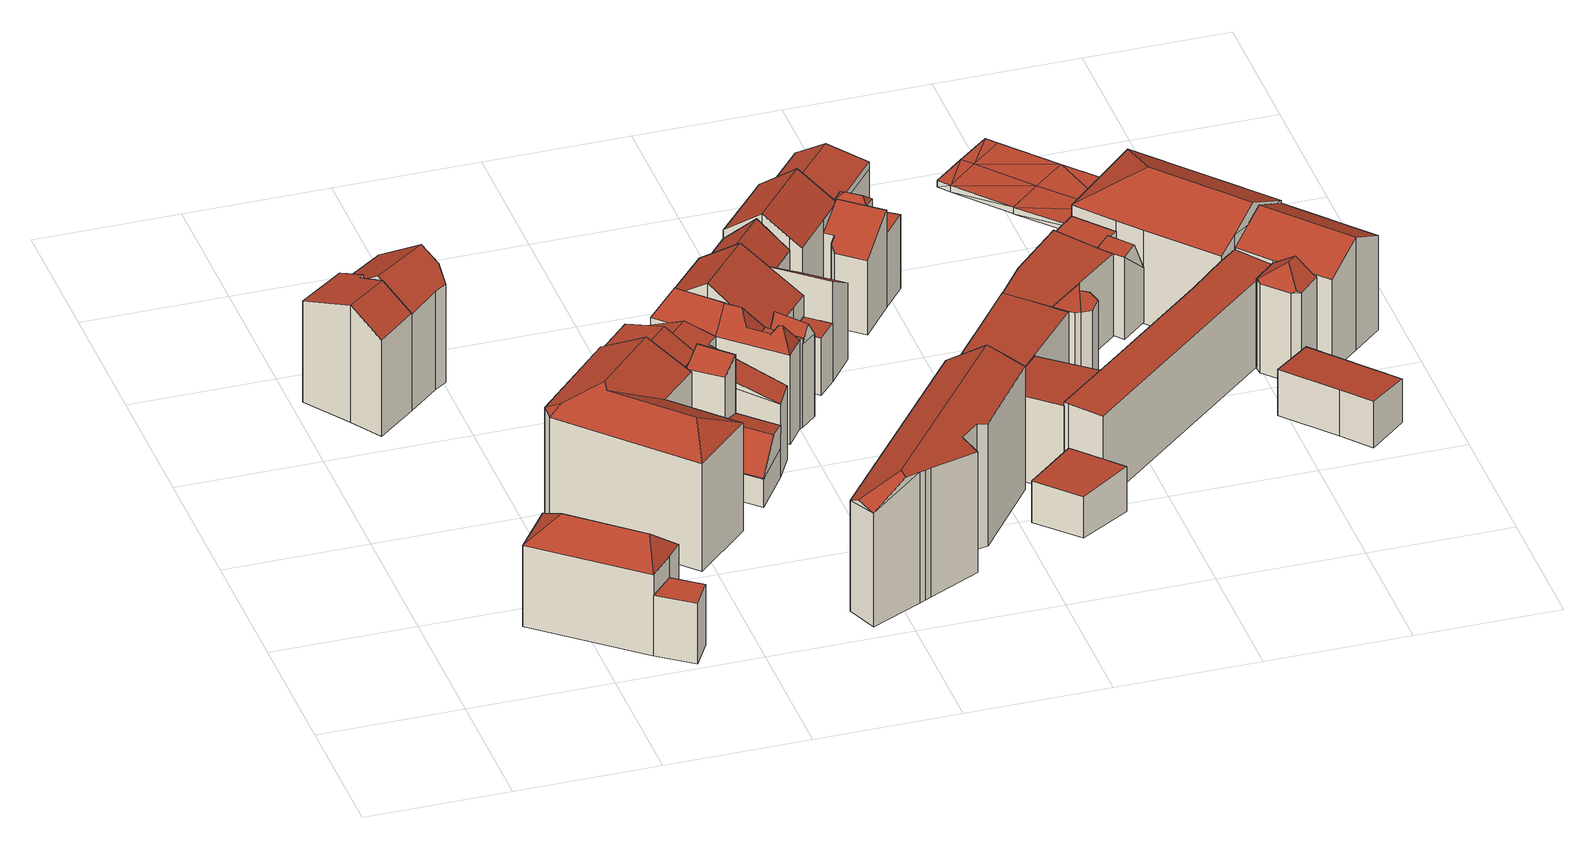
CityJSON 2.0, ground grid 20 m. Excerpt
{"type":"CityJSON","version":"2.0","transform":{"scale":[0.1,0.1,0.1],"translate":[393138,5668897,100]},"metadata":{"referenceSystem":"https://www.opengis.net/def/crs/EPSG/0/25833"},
"CityObjects":{
"building1":{"type":"Building","attributes":{"Gemeindeschluessel":14627140,"Geometrietyp2DReferenz":"3000","function":"31001_9998","roofType":"9999"},"children":["building1-1","building1-2"]},
"building1-1":{"type":"BuildingPart","attributes":{"Dachtyp_tdc":"tdcPolyFlatRoof","Dachneigung":0,"QualitaetDacherkennung":44,"Geometrietyp2DReferenz":"3000","roofType":"1000","measuredHeight":9.17},"parents":["building1"],"geometry":[{"type":"MultiSurface","lod":"2","boundaries":[[[0,1,2,3]],[[1,4,5,2]],[[4,6,7,5]],[[6,4,1,0]],[[3,2,5,7]],[[3,7,6,0]]],"semantics":{"surfaces":[{"type":"WallSurface"},{"type":"RoofSurface"},{"type":"GroundSurface"},{"type":"ClosureSurface"}],"values":[0,0,0,1,2,3]}}]},
"building1-2":{"type":"BuildingPart","attributes":{"Dachtyp_tdc":"tdcHipRoof","Dachneigung":30.8,"QualitaetDacherkennung":51,"Geometrietyp2DReferenz":"3000","roofType":"3200","measuredHeight":15.12},"parents":["building1"],"geometry":[{"type":"MultiSurface","lod":"2","boundaries":[[[8,9,10,11]],[[9,12,3,10]],[[12,0,3]],[[13,14,15,7,6]],[[14,8,11,15]],[[8,14,16]],[[13,12,9,17]],[[14,13,17,16]],[[9,8,16,17]],[[11,10,3,7,15]],[[13,6,0,12]],[[6,7,3,0]]],"semantics":{"surfaces":[{"type":"WallSurface"},{"type":"RoofSurface"},{"type":"GroundSurface"},{"type":"ClosureSurface"}],"values":[0,0,0,0,0,1,1,1,1,2,0,3]}}]},
"building2":{"type":"Building","attributes":{"Dachtyp_tdc":"tdcGableRoof","Gemeindeschluessel":14627140,"Dachneigung":16.99,"QualitaetDacherkennung":53,"Geometrietyp2DReferenz":"3000","function":"31001_9998","roofType":"3100","measuredHeight":17.83},"geometry":[{"type":"MultiSurface","lod":"2","boundaries":[[[18,19,20,21]],[[19,22,23,20]],[[22,24,25,23]],[[24,26,27,25]],[[26,28,29,27]],[[28,30,31,29]],[[30,32,33,31]],[[32,18,21,33]],[[28,26,24,22]],[[22,19,18,32,30,28]],[[21,20,23,25,27,29,31,33]]],"semantics":{"surfaces":[{"type":"WallSurface"},{"type":"RoofSurface"},{"type":"GroundSurface"}],"values":[0,0,0,0,0,0,0,0,1,1,2]}}]},
"building3":{"type":"Building","attributes":{"Dachtyp_tdc":"tdcFreeFormRoof","Gemeindeschluessel":14627140,"Dachneigung":32.24,"QualitaetDacherkennung":49,"Geometrietyp2DReferenz":"3000","function":"31001_9998","roofType":"5000","measuredHeight":18.21},"geometry":[{"type":"MultiSurface","lod":"2","boundaries":[[[34,35,21,20]],[[35,36,33,21]],[[36,37,38,33]],[[37,39,40,38]],[[39,41,42,40]],[[41,43,44,42]],[[43,45,25,44]],[[45,34,20,25]],[[41,39,46,47,45,43]],[[47,46,37,36,35,34]],[[34,45,47]],[[39,37,46]],[[20,21,33,38,40,42,44,25]]],"semantics":{"surfaces":[{"type":"WallSurface"},{"type":"RoofSurface"},{"type":"GroundSurface"}],"values":[0,0,0,0,0,0,0,0,1,1,0,0,2]}}]},
"building4":{"type":"Building","attributes":{"Dachtyp_tdc":"tdcFreeFormRoof","Gemeindeschluessel":14627140,"Dachneigung":27.53,"QualitaetDacherkennung":31,"Geometrietyp2DReferenz":"3000","function":"31001_9998","roofType":"5000","measuredHeight":19.72},"geometry":[{"type":"MultiSurface","lod":"2","boundaries":[[[48,49,50,51]],[[49,52,53,50]],[[52,54,55,53]],[[54,56,57,55]],[[56,58,59,57]],[[58,60,61,59]],[[60,62,63,61]],[[62,48,51,63]],[[62,64,48]],[[64,62,60]],[[65,66,64,60,58]],[[65,58,56]],[[67,68,66,65,56,54]],[[67,54,52]],[[68,67,52,49]],[[64,66,68,49,48]],[[51,50,53,55,57,59,61,63]]],"semantics":{"surfaces":[{"type":"WallSurface"},{"type":"RoofSurface"},{"type":"GroundSurface"}],"values":[0,0,0,0,0,0,0,0,0,0,1,1,1,1,1,1,2]}}]},
"building5":{"type":"Building","attributes":{"Gemeindeschluessel":14627140,"Geometrietyp2DReferenz":"3000","function":"31001_9998","roofType":"9999"},"children":["building5-1","building5-2","building5-3"]},
"building5-1":{"type":"BuildingPart","attributes":{"Dachtyp_tdc":"tdcPolyFlatRoof","Dachneigung":32.7,"QualitaetDacherkennung":59,"Geometrietyp2DReferenz":"3000","roofType":"2100","measuredHeight":16.7},"parents":["building5"],"geometry":[{"type":"MultiSurface","lod":"2","boundaries":[[[69,70,71,72,73,74]],[[75,76,77,78,79,80,81]],[[75,82,70,69,76]],[[79,72,71,80]],[[69,74,77,76]],[[73,72,79,78]],[[73,78,77,74]],[[81,82,75]],[[80,71,70,82,81]]],"semantics":{"surfaces":[{"type":"WallSurface"},{"type":"RoofSurface"},{"type":"GroundSurface"},{"type":"ClosureSurface"}],"values":[0,0,1,2,0,3,3,0,3]}}]},
"building5-2":{"type":"BuildingPart","attributes":{"Dachtyp_tdc":"tdcGableRoof","Dachneigung":44.46,"QualitaetDacherkennung":27,"Geometrietyp2DReferenz":"3000","roofType":"3100","measuredHeight":8.39},"parents":["building5"],"geometry":[{"type":"MultiSurface","lod":"2","boundaries":[[[83,84,85,86]],[[84,87,88,85]],[[87,73,72,88]],[[78,83,86,79]],[[77,74,89,90,91]],[[92,90,89,87]],[[83,91,90,92,84]],[[84,92,87]],[[78,77,91,83]],[[87,89,74,73]],[[86,85,88,72,79]],[[79,72,73,78]],[[73,74,77,78]]],"semantics":{"surfaces":[{"type":"WallSurface"},{"type":"RoofSurface"},{"type":"GroundSurface"},{"type":"ClosureSurface"}],"values":[0,0,0,0,1,1,0,0,0,0,2,3,3]}}]},
"building5-3":{"type":"BuildingPart","attributes":{"Dachtyp_tdc":"tdcGableRoof","Dachneigung":13.87,"QualitaetDacherkennung":38,"Geometrietyp2DReferenz":"3000","roofType":"3100","measuredHeight":17.92},"parents":["building5"],"geometry":[{"type":"MultiSurface","lod":"2","boundaries":[[[93,81,80,94]],[[95,96,97,71,70]],[[96,98,99,97]],[[98,93,94,99]],[[100,101,102,103]],[[104,105,102,101,96]],[[81,105,104,95,82]],[[93,103,102,105,81]],[[95,104,96]],[[98,100,103,93]],[[96,101,100,98]],[[94,80,71,97,99]],[[70,82,95]],[[71,80,81,82,70]]],"semantics":{"surfaces":[{"type":"WallSurface"},{"type":"RoofSurface"},{"type":"GroundSurface"},{"type":"ClosureSurface"}],"values":[0,0,0,0,1,1,0,0,0,0,0,2,0,3]}}]},
"building6":{"type":"Building","attributes":{"Dachtyp_tdc":"tdcFreeFormRoof","Gemeindeschluessel":14627140,"Dachneigung":12.47,"QualitaetDacherkennung":23,"Geometrietyp2DReferenz":"3000","function":"31001_9998","roofType":"5000","measuredHeight":14.73},"geometry":[{"type":"MultiSurface","lod":"2","boundaries":[[[106,107,94,86]],[[107,108,109,94]],[[108,110,111,109]],[[110,112,113,111]],[[112,114,115,113]],[[114,106,86,115]],[[116,117,108,107]],[[106,114,112,110,117,116]],[[110,108,117]],[[107,106,116]],[[86,94,109,111,113,115]]],"semantics":{"surfaces":[{"type":"WallSurface"},{"type":"RoofSurface"},{"type":"GroundSurface"}],"values":[0,0,0,0,0,0,1,1,0,0,2]}}]},
"building7":{"type":"Building","attributes":{"Dachtyp_tdc":"tdcFreeFormRoof","Gemeindeschluessel":14627140,"Dachneigung":59.62,"QualitaetDacherkennung":14,"Geometrietyp2DReferenz":"3000","function":"31001_9998","roofType":"5000","measuredHeight":17.42},"geometry":[{"type":"MultiSurface","lod":"2","boundaries":[[[118,119,120,121]],[[119,122,123,120]],[[122,124,125,123]],[[126,127,122,119]],[[128,129,126,119,118]],[[128,118,130]],[[129,128,130,110]],[[131,132,133,134,127,126,129,110,135]],[[131,135,136]],[[132,131,136,137]],[[133,132,137,138]],[[134,133,138,124]],[[127,134,124,122]],[[125,139,140,141,142,143,144,121,120,123]],[[124,138,139,125]],[[138,137,140,139]],[[137,136,141,140]],[[136,135,142,141]],[[135,110,143,142]],[[110,130,144,143]],[[130,118,121,144]]],"semantics":{"surfaces":[{"type":"WallSurface"},{"type":"RoofSurface"},{"type":"GroundSurface"}],"values":[0,0,0,1,1,1,1,1,1,1,1,1,1,2,0,0,0,0,0,0,0]}}]},
"building8":{"type":"Building","attributes":{"Dachtyp_tdc":"tdcFreeFormRoof","Gemeindeschluessel":14627140,"Dachneigung":33.73,"QualitaetDacherkennung":48,"Geometrietyp2DReferenz":"3000","function":"31001_9998","roofType":"5000","measuredHeight":20.64},"geometry":[{"type":"MultiSurface","lod":"2","boundaries":[[[145,146,147,148]],[[146,149,150,147]],[[149,151,152,150]],[[151,153,154,152]],[[153,155,156,154]],[[155,157,158,156]],[[157,159,160,158]],[[159,161,162,160]],[[161,163,164,162]],[[163,165,166,164]],[[165,167,168,166]],[[167,145,148,168]],[[161,169,170,171]],[[145,167,172,170,169,159,157,155,153,151,149,146]],[[170,172,165,163,171]],[[161,159,169]],[[163,161,171]],[[167,165,172]],[[148,147,150,152,154,156,158,160,162,164,166,168]]],"semantics":{"surfaces":[{"type":"WallSurface"},{"type":"RoofSurface"},{"type":"GroundSurface"}],"values":[0,0,0,0,0,0,0,0,0,0,0,0,1,1,1,0,0,0,2]}}]},
"building9":{"type":"Building","attributes":{"Gemeindeschluessel":14627140,"Geometrietyp2DReferenz":"3000","function":"31001_9998","roofType":"9999"},"children":["building9-1","building9-2","building9-3","building9-4"]},
"building9-1":{"type":"BuildingPart","attributes":{"Dachtyp_tdc":"tdcPolyFlatRoof","Dachneigung":2.89,"QualitaetDacherkennung":75,"Geometrietyp2DReferenz":"3000","roofType":"2100","measuredHeight":8.88},"parents":["building9"],"geometry":[{"type":"MultiSurface","lod":"2","boundaries":[[[173,174,175,176]],[[174,177,178,175]],[[179,173,176,180]],[[179,177,174,173]],[[176,175,178,180]],[[180,178,177,179]]],"semantics":{"surfaces":[{"type":"WallSurface"},{"type":"RoofSurface"},{"type":"GroundSurface"},{"type":"ClosureSurface"}],"values":[0,0,0,1,2,3]}}]},
"building9-2":{"type":"BuildingPart","attributes":{"Dachtyp_tdc":"tdcFreeFormRoof","Dachneigung":58.04,"QualitaetDacherkennung":4,"Geometrietyp2DReferenz":"3000","roofType":"5000","measuredHeight":15.21},"parents":["building9"],"geometry":[{"type":"MultiSurface","lod":"2","boundaries":[[[181,182,183,184,185]],[[182,186,187,183]],[[188,189,190,186]],[[188,186,182]],[[189,188,182,181]],[[189,181,190]],[[184,183,187,191]],[[191,187,186,190,192]],[[185,192,190,181]],[[185,184,191,192]]],"semantics":{"surfaces":[{"type":"WallSurface"},{"type":"RoofSurface"},{"type":"GroundSurface"},{"type":"ClosureSurface"}],"values":[0,0,1,0,1,0,2,3,0,3]}}]},
"building9-3":{"type":"BuildingPart","attributes":{"Dachtyp_tdc":"tdcPolyFlatRoof","Dachneigung":0,"QualitaetDacherkennung":36,"Geometrietyp2DReferenz":"3000","roofType":"1000","measuredHeight":13.64},"parents":["building9"],"geometry":[{"type":"MultiSurface","lod":"2","boundaries":[[[136,137,193,194]],[[137,138,195,193]],[[138,124,196,195]],[[124,122,197,198,196]],[[199,136,194,187,186]],[[199,122,124,138,137,136]],[[194,193,195,196,198,191,187]],[[186,190,192,197,122,199]],[[186,187,191,192,190]],[[192,191,198,197]]],"semantics":{"surfaces":[{"type":"WallSurface"},{"type":"RoofSurface"},{"type":"GroundSurface"},{"type":"ClosureSurface"}],"values":[0,0,0,0,0,1,2,0,3,3]}}]},
"building9-4":{"type":"BuildingPart","attributes":{"Dachtyp_tdc":"tdcGableRoof","Dachneigung":33.77,"QualitaetDacherkennung":57,"Geometrietyp2DReferenz":"3000","roofType":"3100","measuredHeight":17.9},"parents":["building9"],"geometry":[{"type":"MultiSurface","lod":"2","boundaries":[[[197,200,201,198]],[[200,202,203,201]],[[202,204,205,203]],[[204,206,207,205]],[[206,208,209,207]],[[208,210,179,180,209]],[[211,185,184,178,177]],[[208,206,204,202]],[[202,200,197,192,185,211,210,208]],[[184,191,198,201,203,205,207,209,180,178]],[[192,191,184,185]],[[191,192,197,198]],[[211,177,179,210]],[[177,178,180,179]]],"semantics":{"surfaces":[{"type":"WallSurface"},{"type":"RoofSurface"},{"type":"GroundSurface"},{"type":"ClosureSurface"}],"values":[0,0,0,0,0,0,0,1,1,2,3,3,0,3]}}]},
"building10":{"type":"Building","attributes":{"Gemeindeschluessel":14627140,"Geometrietyp2DReferenz":"3000","function":"31001_9998","roofType":"9999"},"children":["building10-1","building10-2"]},
"building10-1":{"type":"BuildingPart","attributes":{"Dachtyp_tdc":"tdcPolyFlatRoof","Dachneigung":33.52,"QualitaetDacherkennung":53,"Geometrietyp2DReferenz":"3000","roofType":"2100","measuredHeight":15.26},"parents":["building10"],"geometry":[{"type":"MultiSurface","lod":"2","boundaries":[[[212,213,176,214]],[[213,215,216,217,176]],[[218,219,220,221,222]],[[219,223,224,220]],[[223,212,214,224]],[[223,219,218,215,213,212]],[[214,176,217,221,220,224]],[[218,222,216,215]],[[222,221,217,216]]],"semantics":{"surfaces":[{"type":"WallSurface"},{"type":"RoofSurface"},{"type":"GroundSurface"},{"type":"ClosureSurface"}],"values":[0,0,0,0,0,1,2,0,3]}}]},
"building10-2":{"type":"BuildingPart","attributes":{"Dachtyp_tdc":"tdcGableRoof","Dachneigung":43.34,"QualitaetDacherkennung":55,"Geometrietyp2DReferenz":"3000","roofType":"3100","measuredHeight":16.74},"parents":["building10"],"geometry":[{"type":"MultiSurface","lod":"2","boundaries":[[[225,226,227,207]],[[226,228,229,227]],[[216,225,207,217]],[[228,226,230]],[[225,216,231]],[[226,225,231,230]],[[216,222,228,230,231]],[[207,227,229,221,217]],[[222,221,229,228]],[[216,217,221,222]]],"semantics":{"surfaces":[{"type":"WallSurface"},{"type":"RoofSurface"},{"type":"GroundSurface"},{"type":"ClosureSurface"}],"values":[0,0,0,0,0,1,1,2,0,3]}}]},
"building11":{"type":"Building","attributes":{"Gemeindeschluessel":14627140,"Geometrietyp2DReferenz":"3000","function":"31001_9998","roofType":"9999"},"children":["building11-1","building11-2"]},
"building11-1":{"type":"BuildingPart","attributes":{"Dachtyp_tdc":"tdcGableRoof","Dachneigung":35.78,"QualitaetDacherkennung":54,"Geometrietyp2DReferenz":"3000","roofType":"3100","measuredHeight":18.24},"parents":["building11"],"geometry":[{"type":"MultiSurface","lod":"2","boundaries":[[[232,233,234,235]],[[233,236,237,234]],[[236,238,239,237]],[[238,240,241,239]],[[240,242,243,241]],[[242,244,245,243]],[[246,232,235,247,248]],[[242,240,238,236]],[[236,233,232,246,249,244,242]],[[235,234,237,239,241,243,245,247]],[[246,248,249]],[[248,247,245,244,249]]],"semantics":{"surfaces":[{"type":"WallSurface"},{"type":"RoofSurface"},{"type":"GroundSurface"},{"type":"ClosureSurface"}],"values":[0,0,0,0,0,0,0,1,1,2,0,3]}}]},
"building11-2":{"type":"BuildingPart","attributes":{"Dachtyp_tdc":"tdcPolyFlatRoof","Dachneigung":27.78,"QualitaetDacherkennung":48,"Geometrietyp2DReferenz":"3000","roofType":"2100","measuredHeight":14.82},"parents":["building11"],"geometry":[{"type":"MultiSurface","lod":"2","boundaries":[[[250,251,252,253]],[[251,254,255,252]],[[254,248,247,255]],[[256,257,258,245,244]],[[257,259,260,258]],[[259,250,253,260]],[[259,257,256,249,248,254,251,250]],[[253,252,255,247,245,258,260]],[[244,249,256]],[[245,247,248,249,244]]],"semantics":{"surfaces":[{"type":"WallSurface"},{"type":"RoofSurface"},{"type":"GroundSurface"},{"type":"ClosureSurface"}],"values":[0,0,0,0,0,0,1,2,0,3]}}]},
"building12":{"type":"Building","attributes":{"Dachtyp_tdc":"tdcPolyFlatRoof","Gemeindeschluessel":14627140,"Dachneigung":3.21,"QualitaetDacherkennung":74,"Geometrietyp2DReferenz":"3000","function":"31001_9998","roofType":"2100","measuredHeight":6.84},"geometry":[{"type":"MultiSurface","lod":"2","boundaries":[[[261,262,263,264]],[[262,265,266,263]],[[265,267,268,266]],[[267,269,270,268]],[[269,261,264,270]],[[269,267,265,262,261]],[[264,263,266,268,270]]],"semantics":{"surfaces":[{"type":"WallSurface"},{"type":"RoofSurface"},{"type":"GroundSurface"}],"values":[0,0,0,0,0,1,2]}}]},
"building13":{"type":"Building","attributes":{"Dachtyp_tdc":"tdcPolyFlatRoof","Gemeindeschluessel":14627140,"Dachneigung":3.65,"QualitaetDacherkennung":71,"Geometrietyp2DReferenz":"3000","function":"31001_9998","roofType":"2100","measuredHeight":13.01},"geometry":[{"type":"MultiSurface","lod":"2","boundaries":[[[271,272,273,274]],[[272,275,276,273]],[[275,277,278,276]],[[277,279,280,278]],[[279,271,274,280]],[[279,277,275,272,271]],[[274,273,276,278,280]]],"semantics":{"surfaces":[{"type":"WallSurface"},{"type":"RoofSurface"},{"type":"GroundSurface"}],"values":[0,0,0,0,0,1,2]}}]},
"building14":{"type":"Building","attributes":{"Gemeindeschluessel":14627140,"Geometrietyp2DReferenz":"3000","function":"31001_9998","roofType":"9999"},"children":["building14-1","building14-2","building14-3"]},
"building14-1":{"type":"BuildingPart","attributes":{"Dachtyp_tdc":"tdcPolyFlatRoof","Dachneigung":3.66,"QualitaetDacherkennung":51,"Geometrietyp2DReferenz":"3000","roofType":"2100","measuredHeight":11.23},"parents":["building14"],"geometry":[{"type":"MultiSurface","lod":"2","boundaries":[[[281,282,283,284]],[[282,285,258,283]],[[285,286,287,258]],[[288,281,284,289]],[[288,286,285,282,281]],[[284,283,258,287,289]],[[289,287,286,288]]],"semantics":{"surfaces":[{"type":"WallSurface"},{"type":"RoofSurface"},{"type":"GroundSurface"},{"type":"ClosureSurface"}],"values":[0,0,0,0,1,2,3]}}]},
"building14-2":{"type":"BuildingPart","attributes":{"Dachtyp_tdc":"tdcFreeFormRoof","Dachneigung":38.81,"QualitaetDacherkennung":18,"Geometrietyp2DReferenz":"3000","roofType":"5000","measuredHeight":15.5},"parents":["building14"],"geometry":[{"type":"MultiSurface","lod":"2","boundaries":[[[290,291,288,289,292,293,294]],[[295,296,297,298,299,287,286]],[[300,301,296,295]],[[300,295,291]],[[301,300,291,290]],[[301,290,296]],[[292,289,287,299]],[[286,288,291,295]],[[286,287,289,288]],[[294,297,296,290]],[[293,292,299,298]],[[293,298,297,294]]],"semantics":{"surfaces":[{"type":"WallSurface"},{"type":"RoofSurface"},{"type":"GroundSurface"},{"type":"ClosureSurface"}],"values":[0,0,1,1,1,1,2,0,3,0,3,3]}}]},
"building14-3":{"type":"BuildingPart","attributes":{"Dachtyp_tdc":"tdcGableRoof","Dachneigung":12.39,"QualitaetDacherkennung":43,"Geometrietyp2DReferenz":"3000","roofType":"3100","measuredHeight":14.63},"parents":["building14"],"geometry":[{"type":"MultiSurface","lod":"2","boundaries":[[[298,302,241,299]],[[302,303,304,241]],[[303,305,306,304]],[[305,293,292,306]],[[294,307,308,309,297]],[[302,309,308,303]],[[303,308,307,305]],[[298,297,309,302]],[[305,307,294,293]],[[292,299,241,304,306]],[[299,292,293,298]],[[293,294,297,298]]],"semantics":{"surfaces":[{"type":"WallSurface"},{"type":"RoofSurface"},{"type":"GroundSurface"},{"type":"ClosureSurface"}],"values":[0,0,0,0,1,1,0,0,0,2,3,3]}}]},
"building15":{"type":"Building","attributes":{"Gemeindeschluessel":14627140,"Geometrietyp2DReferenz":"3000","function":"31001_9998","roofType":"9999"},"children":["building15-1","building15-2","building15-3","building15-4"]},
"building15-1":{"type":"BuildingPart","attributes":{"Dachtyp_tdc":"tdcPolyFlatRoof","Dachneigung":0,"QualitaetDacherkennung":69,"Geometrietyp2DReferenz":"3000","roofType":"1000","measuredHeight":12.57},"parents":["building15"],"geometry":[{"type":"MultiSurface","lod":"2","boundaries":[[[310,311,312,313,314]],[[315,316,317,318,319]],[[316,320,321,322,317]],[[323,324,320,316,315,310,314]],[[313,312,318,317,322,325]],[[319,311,310,315]],[[319,318,312,311]],[[324,321,320]],[[325,322,321,324,323]],[[314,313,325,323]]],"semantics":{"surfaces":[{"type":"WallSurface"},{"type":"RoofSurface"},{"type":"GroundSurface"},{"type":"ClosureSurface"}],"values":[0,0,0,1,2,0,3,0,3,3]}}]},
"building15-2":{"type":"BuildingPart","attributes":{"Dachtyp_tdc":"tdcPolyFlatRoof","Dachneigung":3.61,"QualitaetDacherkennung":80,"Geometrietyp2DReferenz":"3000","roofType":"2100","measuredHeight":13.11},"parents":["building15"],"geometry":[{"type":"MultiSurface","lod":"2","boundaries":[[[326,327,328,329]],[[327,330,331,328]],[[330,332,333,331]],[[332,334,335,333]],[[334,314,313,335]],[[323,314,334,332,330,327,326]],[[329,328,331,333,335,313,325]],[[325,313,314,323]],[[329,325,323,326]]],"semantics":{"surfaces":[{"type":"WallSurface"},{"type":"RoofSurface"},{"type":"GroundSurface"},{"type":"ClosureSurface"}],"values":[0,0,0,0,0,1,2,3,3]}}]},
"building15-3":{"type":"BuildingPart","attributes":{"Dachtyp_tdc":"tdcPolyFlatRoof","Dachneigung":3.71,"QualitaetDacherkennung":77,"Geometrietyp2DReferenz":"3000","roofType":"2100","measuredHeight":13.12},"parents":["building15"],"geometry":[{"type":"MultiSurface","lod":"2","boundaries":[[[336,337,326,329,338]],[[321,339,273,322]],[[339,340,274,273]],[[340,336,338,274]],[[340,339,321,324,337,336]],[[338,329,325,322,273,274]],[[324,323,326,337]],[[321,322,325,323,324]],[[323,325,329,326]]],"semantics":{"surfaces":[{"type":"WallSurface"},{"type":"RoofSurface"},{"type":"GroundSurface"},{"type":"ClosureSurface"}],"values":[0,0,0,0,1,2,0,3,3]}}]},
"building15-4":{"type":"BuildingPart","attributes":{"Dachtyp_tdc":"tdcPolyFlatRoof","Dachneigung":0,"QualitaetDacherkennung":83,"Geometrietyp2DReferenz":"3000","roofType":"1000","measuredHeight":12.51},"parents":["building15"],"geometry":[{"type":"MultiSurface","lod":"2","boundaries":[[[311,341,342,312]],[[341,343,344,342]],[[343,345,346,344]],[[345,319,318,346]],[[345,343,341,311,319]],[[318,312,342,344,346]],[[312,318,319,311]]],"semantics":{"surfaces":[{"type":"WallSurface"},{"type":"RoofSurface"},{"type":"GroundSurface"},{"type":"ClosureSurface"}],"values":[0,0,0,0,1,2,3]}}]},
"building16":{"type":"Building","attributes":{"Dachtyp_tdc":"tdcPolyFlatRoof","Gemeindeschluessel":14627140,"Dachneigung":3.71,"QualitaetDacherkennung":62,"Geometrietyp2DReferenz":"3000","function":"31001_9998","roofType":"2100","measuredHeight":13.61},"geometry":[{"type":"MultiSurface","lod":"2","boundaries":[[[347,348,263,266]],[[348,349,278,263]],[[349,350,276,278]],[[350,351,352,276]],[[351,353,354,352]],[[353,355,356,354]],[[355,357,358,356]],[[357,359,360,358]],[[359,347,266,360]],[[359,357,355,353,351,350,349,348,347]],[[266,263,278,276,352,354,356,358,360]]],"semantics":{"surfaces":[{"type":"WallSurface"},{"type":"RoofSurface"},{"type":"GroundSurface"}],"values":[0,0,0,0,0,0,0,0,0,1,2]}}]},
"building17":{"type":"Building","attributes":{"Dachtyp_tdc":"tdcPolyFlatRoof","Gemeindeschluessel":14627140,"Dachneigung":0,"QualitaetDacherkennung":46,"Geometrietyp2DReferenz":"3000","function":"31001_9998","roofType":"1000","measuredHeight":12.56},"geometry":[{"type":"MultiSurface","lod":"2","boundaries":[[[361,362,331,333]],[[362,363,364,331]],[[363,365,366,364]],[[365,361,333,366]],[[365,363,362,361]],[[333,331,364,366]]],"semantics":{"surfaces":[{"type":"WallSurface"},{"type":"RoofSurface"},{"type":"GroundSurface"}],"values":[0,0,0,0,1,2]}}]},
"building18":{"type":"Building","attributes":{"Dachtyp_tdc":"tdcFreeFormRoof","Gemeindeschluessel":14627140,"Dachneigung":64.92,"QualitaetDacherkennung":23,"Geometrietyp2DReferenz":"3000","function":"31001_9998","roofType":"5000","measuredHeight":13.02},"geometry":[{"type":"MultiSurface","lod":"2","boundaries":[[[361,367,368,369]],[[367,370,371,368]],[[370,372,373,371]],[[372,334,374,373]],[[334,361,369,374]],[[372,375,376,361,334]],[[375,370,367,376]],[[372,370,375]],[[367,361,376]],[[369,368,371,373,374]]],"semantics":{"surfaces":[{"type":"WallSurface"},{"type":"RoofSurface"},{"type":"GroundSurface"}],"values":[0,0,0,0,0,1,1,0,0,2]}}]},
"building19":{"type":"Building","attributes":{"name":"Pianofortemuseum","Dachtyp_tdc":"tdcFreeFormRoof","Gemeindeschluessel":14627140,"Dachneigung":27.45,"QualitaetDacherkennung":76,"Geometrietyp2DReferenz":"3000","function":"31001_3034","roofType":"5000","measuredHeight":18.2},"geometry":[{"type":"MultiSurface","lod":"2","boundaries":[[[377,378,379,364]],[[378,380,381,379]],[[380,382,356,381]],[[382,383,354,356]],[[383,384,385,354]],[[384,386,366,385]],[[386,377,364,366]],[[378,387,388]],[[382,389,388,387,377,386,384,383]],[[389,380,378,388]],[[378,377,387]],[[382,380,389]],[[364,379,381,356,354,385,366]]],"semantics":{"surfaces":[{"type":"WallSurface"},{"type":"RoofSurface"},{"type":"GroundSurface"}],"values":[0,0,0,0,0,0,0,1,1,1,0,0,2]}}]},
"building20":{"type":"Building","attributes":{"Dachtyp_tdc":"tdcPolyFlatRoof","Gemeindeschluessel":14627140,"Dachneigung":2.78,"QualitaetDacherkennung":73,"Geometrietyp2DReferenz":"3000","function":"31001_9998","roofType":"2100","measuredHeight":7},"geometry":[{"type":"MultiSurface","lod":"2","boundaries":[[[390,391,392,393]],[[391,394,395,392]],[[394,396,397,395]],[[396,398,399,397]],[[398,390,393,399]],[[398,396,394,391,390]],[[393,392,395,397,399]]],"semantics":{"surfaces":[{"type":"WallSurface"},{"type":"RoofSurface"},{"type":"GroundSurface"}],"values":[0,0,0,0,0,1,2]}}]},
"building21":{"type":"Building","attributes":{"name":"Martinsbrücke","BodenHoehe":102.2,"gemHoehe":0,"BauwerkHoehe":1,"Breite":11.5,"Gemeindeschluessel":"14627140","Geometrietyp2DReferenz":"3000","function":"53001_1800","measuredHeight":1},"geometry":[{"type":"MultiSurface","lod":"2","boundaries":[[[400,401,402]],[[400,402,403]],[[404,405,403]],[[403,405,400]],[[406,407,404]],[[406,404,408]],[[404,407,405]],[[409,406,410]],[[410,406,408]],[[403,402,411]],[[403,411,412]],[[404,403,413]],[[413,403,412]],[[408,404,413]],[[408,413,414]],[[410,408,415]],[[415,408,414]],[[402,401,416]],[[402,416,417]],[[401,400,418]],[[401,418,416]],[[400,405,419]],[[400,419,418]],[[405,407,420]],[[405,420,419]],[[407,406,421]],[[407,421,420]],[[406,409,422]],[[406,422,421]],[[409,410,423]],[[409,423,422]],[[410,415,424]],[[410,424,423]],[[415,414,425]],[[415,425,424]],[[414,413,426]],[[414,426,425]],[[413,412,427]],[[413,427,426]],[[412,411,428]],[[412,428,427]],[[411,402,417]],[[411,417,428]],[[417,416,418]],[[429,417,418]],[[429,419,430]],[[418,419,429]],[[430,420,421]],[[431,430,421]],[[419,420,430]],[[423,421,422]],[[431,421,423]],[[428,417,429]],[[427,428,429]],[[426,429,430]],[[427,429,426]],[[426,430,431]],[[425,426,431]],[[424,431,423]],[[425,431,424]]],"semantics":{"surfaces":[{"type":"RoofSurface"},{"type":"WallSurface"},{"type":"GroundSurface"}],"values":[0,0,0,0,0,0,0,0,0,0,0,0,0,0,0,0,0,1,1,1,1,1,1,1,1,1,1,1,1,1,1,1,1,1,1,1,1,1,1,1,1,1,1,2,2,2,2,2,2,2,2,2,2,2,2,2,2,2,2,2]}}]},
"building22":{"type":"Building","attributes":{"Gemeindeschluessel":14627140,"Geometrietyp2DReferenz":"3000","function":"31001_9998","roofType":"9999"},"children":["building22-1","building22-2"]},
"building22-1":{"type":"BuildingPart","attributes":{"Dachtyp_tdc":"tdcFreeFormRoof","Dachneigung":33.72,"QualitaetDacherkennung":74,"Geometrietyp2DReferenz":"3000","roofType":"5000","measuredHeight":15.69},"parents":["building22"],"geometry":[{"type":"MultiSurface","lod":"2","boundaries":[[[432,433,434,435]],[[433,436,437,434]],[[436,438,439,437]],[[438,440,360,439]],[[440,441,358,360]],[[436,442,443,444,438]],[[433,432,445,446,443,442]],[[443,446,447,441,440,444]],[[433,442,436]],[[438,444,440]],[[358,435,434,437,439,360]],[[435,358,441,432]],[[446,445,447]],[[447,445,432,441]]],"semantics":{"surfaces":[{"type":"WallSurface"},{"type":"RoofSurface"},{"type":"GroundSurface"},{"type":"ClosureSurface"}],"values":[0,0,0,0,0,1,1,1,0,0,2,3,0,3]}}]},
"building22-2":{"type":"BuildingPart","attributes":{"Dachtyp_tdc":"tdcGableRoof","Dachneigung":28.37,"QualitaetDacherkennung":45,"Geometrietyp2DReferenz":"3000","roofType":"3100","measuredHeight":17.08},"parents":["building22"],"geometry":[{"type":"MultiSurface","lod":"2","boundaries":[[[448,449,356,358,441]],[[449,450,451,356]],[[450,452,381,451]],[[452,453,454,381]],[[453,455,456,454]],[[455,457,458,456]],[[457,459,435,458]],[[459,432,435]],[[455,453,452,450]],[[450,449,448,447,445,459,457,455]],[[358,356,451,381,454,456,458,435]],[[441,447,448]],[[445,432,459]],[[441,358,435,432]],[[441,432,445,447]]],"semantics":{"surfaces":[{"type":"WallSurface"},{"type":"RoofSurface"},{"type":"GroundSurface"},{"type":"ClosureSurface"}],"values":[0,0,0,0,0,0,0,0,1,1,2,0,0,3,3]}}]}
},
"vertices":[
[297,79,100],[336,50,100],[336,50,8],[297,79,8],[313,11,100],[313,11,8],[265,45,100],[265,45,8],
[173,221,133],[316,100,133],[316,100,8],[173,221,8],[297,79,132],[265,45,131],[127,160,131],[127,160,8],[184,175,159],[276,97,159],
[93,726,195],[87,720,195],[87,720,28],[93,726,28],[107,689,206],[107,689,28],[133,649,176],[133,649,28],[79,604,174],[79,604,28],[51,646,206],[51,646,28],[7,710,182],[7,710,28],[71,756,183],[71,756,28],
[87,720,191],[93,726,191],[71,756,167],[138,804,167],[138,804,28],[193,726,192],[193,726,28],[194,698,177],[194,698,28],[177,687,177],[177,687,28],[133,649,174],[177,748,210],[103,695,210],
[424,388,193],[373,338,193],[373,338,29],[424,388,29],[451,256,193],[451,256,29],[373,182,193],[373,182,29],[220,342,193],[220,342,29],[221,366,193],[221,366,29],[331,479,193],[331,479,29],[406,406,193],[406,406,29],[378,434,227],[239,353,204],[297,353,226],[386,246,221],[296,340,221],
[471,396,171],[430,432,169],[430,432,22],[471,396,22],[471,396,65],[471,396,105],[452,455,189],[491,416,189],[491,416,100],[491,416,65],[491,416,22],[452,455,22],[452,455,172],[434,436,172],
[537,371,65],[495,310,65],[495,310,22],[537,371,22],[439,364,65],[439,364,22],[468,393,106],[519,344,106],[537,371,100],[495,310,66],
[379,527,172],[379,527,22],[430,432,172],[406,406,172],[406,406,22],[331,479,172],[331,479,22],[331,479,187],[372,439,201],[419,488,201],[379,527,188],[430,432,173],[452,455,173],
[537,371,132],[379,527,149],[427,572,149],[427,572,22],[493,505,160],[493,505,22],[479,491,160],[479,491,22],[557,407,134],[557,407,22],[416,491,170],[461,537,170],
[460,604,160],[527,535,160],[527,535,25],[460,604,25],[559,507,160],[559,507,25],[542,488,160],[542,488,25],[511,519,198],[527,505,198],[459,572,199],[509,521,199],[427,572,160],[568,461,189],[564,464,189],[554,464,178],[528,488,178],[570,435,160],[592,465,160],[563,485,160],[554,478,160],[554,478,25],[563,485,25],[592,465,25],[570,435,25],[493,505,25],[427,572,25],
[824,249,210],[740,138,209],[740,138,23],[824,249,23],[724,135,213],[724,135,23],[697,109,215],[697,109,23],[709,84,206],[709,84,23],[636,48,219],[636,48,23],[627,43,220],[627,43,23],[618,39,222],[618,39,23],[545,3,196],[545,3,23],[528,48,191],[528,48,23],[741,320,191],[741,320,23],[802,268,221],[802,268,23],[595,27,226],[593,39,229],[534,31,201],[784,283,229],
[665,558,113],[642,532,111],[642,532,24],[665,558,24],[613,559,111],[613,559,24],[635,584,113],[635,584,24],
[585,528,150],[619,488,150],[619,488,24],[585,528,24],[585,528,145],[597,469,150],[597,469,24],[608,479,173],[574,515,176],[563,503,150],[563,503,24],[563,503,145],
[563,485,24],[592,465,24],[554,478,24],[542,488,24],[559,507,148],[559,507,24],[597,469,160],
[527,535,177],[527,535,24],[500,563,203],[500,563,24],[460,604,165],[460,604,24],[525,677,165],[525,677,24],[568,640,203],[568,640,24],[635,584,145],[613,559,145],
[699,601,141],[665,558,177],[699,601,24],[596,616,177],[596,616,153],[596,616,24],[612,635,160],[630,629,156],[630,629,24],[612,635,24],[612,635,154],[642,640,145],[642,640,24],
[525,677,148],[575,734,149],[575,734,24],[645,676,154],[645,676,24],[610,705,191],[560,647,191],
[658,665,161],[645,676,173],[645,676,18],[658,665,18],[616,700,200],[616,700,18],[575,734,162],[575,734,18],[650,820,163],[650,820,18],[690,787,200],[690,787,18],[732,754,161],[732,754,18],[703,719,161],[703,719,18],[703,719,142],[726,747,161],
[708,686,130],[708,700,136],[708,700,18],[708,686,18],[715,709,142],[715,709,18],[732,754,166],[785,710,166],[785,710,18],[743,657,130],[743,657,18],
[804,158,97],[870,209,102],[870,209,34],[804,158,34],[904,172,102],[904,172,34],[927,146,102],[927,146,34],[856,103,97],[856,103,34],
[802,268,164],[867,344,158],[867,344,34],[802,268,34],[945,282,157],[945,282,34],[865,214,164],[865,214,34],[824,249,164],[824,249,34],
[794,764,129],[815,747,130],[815,747,18],[794,764,18],[785,710,130],[764,727,129],[764,727,18],[776,742,129],[776,742,18],
[742,770,165],[776,742,165],[742,770,18],[742,770,140],[742,770,151],[764,727,165],[730,755,165],[730,755,151],[730,755,140],[730,755,18],[763,741,173],[744,756,173],
[650,820,140],[726,909,140],[726,909,18],[804,844,140],[804,844,18],[804,844,151],[758,883,164],[682,794,164],
[966,470,160],[966,470,159],[966,470,34],[970,483,34],[970,483,160],[952,420,160],[945,420,160],[945,420,34],[952,420,34],[952,420,159],[938,426,160],[938,426,159],[938,426,34],[920,441,160],[932,431,160],[920,441,34],
[868,485,164],[905,534,165],[905,534,34],[868,485,34],[974,604,165],[974,604,34],[1016,554,161],[1016,554,34],[1032,536,160],[1032,536,34],
[741,320,165],[868,485,165],[741,320,34],[867,344,159],[802,268,159],
[977,462,159],[977,462,34],[982,440,159],[982,440,34],[968,420,159],[968,420,34],
[904,172,166],[870,209,169],[865,214,170],[945,282,170],[1101,416,170],[1101,416,34],[1154,465,170],[1154,465,34],[1178,485,170],[1178,485,34],[1215,442,166],[1215,442,34],[1184,413,166],[1184,413,34],
[1016,554,160],[974,604,160],[1008,635,160],[1008,635,34],[1051,584,160],[1051,584,34],
[1051,584,119],[1051,584,36],[1016,554,36],[1078,553,119],[1078,553,36],[1043,523,160],[1043,523,36],[1032,536,36],[1061,539,166],[1035,570,166],
[1008,635,177],[1113,731,181],[1113,731,34],[1263,559,181],[1263,559,34],[1178,485,192],[1154,465,176],[1078,553,176],[1078,553,34],[1051,584,176],[1009,636,177],[1109,633,216],[1212,515,216],
[1173,288,112],[1225,333,108],[1225,333,42],[1173,288,42],[1319,225,108],[1319,225,42],[1267,180,112],[1267,180,42],[1234,219,112],[1234,219,42],
[1075,781,32],[1101,751,32],[1144,789,32],[1118,819,32],[1045,900,32],[1002,862,32],[941,934,32],[1002,863,32],[984,972,32],[928,950,32],[971,987,32],[1187,828,32],[1161,858,32],[1089,938,32],[1028,1009,32],[1015,1024,32],[1101,751,22],[1144,789,22],[1075,781,22],[1002,862,22],[1002,863,22],[941,934,22],[928,950,22],[971,987,22],[1015,1024,22],[1028,1009,22],[1089,938,22],[1161,858,22],[1187,828,22],[1118,819,22],[1045,900,22],[984,972,22],
[1258,393,169],[1229,365,169],[1229,365,34],[1258,393,34],[1216,367,169],[1216,367,34],[1185,400,169],[1185,400,34],[1184,413,169],[1215,442,169],[1223,366,172],[1225,406,191],[1184,408,172],[1254,397,173],[1237,417,191],[1220,437,173],
[1215,442,173],[1178,485,173],[1222,523,205],[1222,523,34],[1263,559,177],[1358,450,177],[1358,450,34],[1317,414,205],[1317,414,34],[1273,376,173],[1273,376,34],[1258,393,173]
]}
